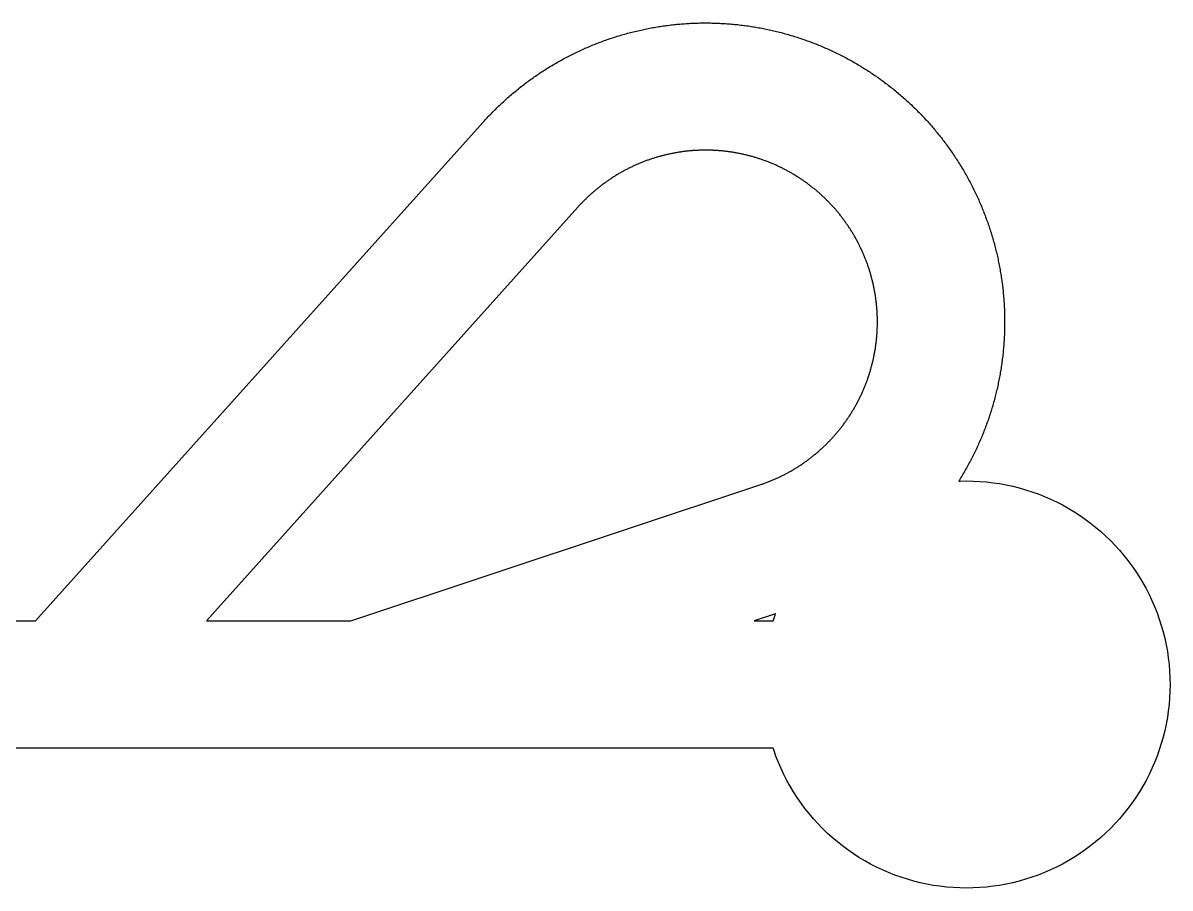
# Model space of a CAD drawing. Header units: millimetres. Extents: x -1.7 to 34.4, y -1.6 to 5.2.
# Drawn here: x 25.38 to 34.39, y -1.6 to 5.2 of the extents above; entities that cross this region are included whole.
import ezdxf

# ---------------------------------------------------------------- set-up
doc = ezdxf.new("R2010")
doc.units = ezdxf.units.MM

msp = doc.modelspace()

# ---------------------------------------------------------------- linework, layer by layer
for points in [[(22.508366, 0.5), (25.477905, 0.5), (28.994587, 4.419407), (29.002599, 4.42829), (29.010656, 4.437133), (29.018757, 4.445934), (29.026904, 4.454695), (29.035095, 4.463413), (29.04333, 4.47209), (29.051609, 4.480725), (29.059932, 4.489318), (29.068299, 4.497868), (29.076709, 4.506375), (29.085163, 4.514839), (29.093659, 4.523261), (29.102198, 4.531639), (29.11078, 4.539973), (29.119404, 4.548264), (29.12807, 4.55651), (29.136778, 4.564713), (29.145527, 4.57287), (29.154318, 4.580984), (29.16315, 4.589052), (29.172023, 4.597076), (29.180937, 4.605054), (29.189892, 4.612986), (29.198886, 4.620873), (29.207921, 4.628714), (29.216995, 4.636509), (29.226109, 4.644258), (29.235263, 4.65196), (29.244455, 4.659615), (29.253686, 4.667224), (29.262956, 4.674785), (29.272265, 4.6823), (29.281611, 4.689766), (29.290995, 4.697185), (29.300417, 4.704556), (29.309876, 4.711879), (29.319373, 4.719154), (29.328906, 4.726381), (29.338476, 4.733559), (29.348083, 4.740688), (29.357725, 4.747768), (29.367404, 4.754798), (29.377118, 4.76178), (29.386868, 4.768712), (29.396653, 4.775594), (29.406472, 4.782426), (29.416327, 4.789208), (29.426215, 4.79594), (29.436138, 4.802622), (29.446095, 4.809253), (29.456085, 4.815833), (29.466109, 4.822362), (29.476166, 4.82884), (29.486256, 4.835267), (29.496378, 4.841643), (29.506533, 4.847966), (29.516719, 4.854238), (29.526938, 4.860458), (29.537188, 4.866626), (29.547469, 4.872742), (29.557781, 4.878805), (29.568124, 4.884816), (29.578498, 4.890774), (29.588901, 4.896679), (29.599335, 4.902531), (29.609798, 4.90833), (29.620291, 4.914076), (29.630813, 4.919768), (29.641363, 4.925406), (29.651942, 4.930991), (29.66255, 4.936522), (29.673185, 4.941998), (29.683848, 4.947421), (29.694539, 4.952789), (29.705257, 4.958102), (29.716002, 4.963361), (29.726773, 4.968566), (29.737571, 4.973715), (29.748394, 4.978809), (29.759244, 4.983848), (29.770119, 4.988832), (29.78102, 4.993761), (29.791945, 4.998633), (29.802895, 5.003451), (29.813869, 5.008212), (29.824868, 5.012917), (29.83589, 5.017567), (29.846936, 5.02216), (29.858005, 5.026697), (29.869096, 5.031177), (29.880211, 5.035601), (29.891348, 5.039969), (29.902507, 5.044279), (29.913688, 5.048533), (29.92489, 5.05273), (29.936114, 5.05687), (29.947359, 5.060952), (29.958624, 5.064977), (29.969909, 5.068945), (29.981215, 5.072856), (29.99254, 5.076708), (30.003885, 5.080503), (30.015249, 5.084241), (30.026632, 5.08792), (30.038033, 5.091541), (30.049453, 5.095105), (30.060891, 5.09861), (30.072346, 5.102056), (30.083819, 5.105445), (30.095309, 5.108775), (30.106815, 5.112046), (30.118338, 5.115259), (30.129878, 5.118413), (30.141433, 5.121509), (30.153004, 5.124545), (30.16459, 5.127523), (30.176192, 5.130441), (30.187808, 5.133301), (30.199438, 5.136101), (30.211082, 5.138842), (30.222741, 5.141524), (30.234412, 5.144146), (30.246097, 5.146709), (30.257795, 5.149212), (30.269506, 5.151656), (30.281228, 5.15404), (30.292963, 5.156365), (30.304709, 5.15863), (30.316467, 5.160834), (30.328236, 5.162979), (30.340016, 5.165064), (30.351806, 5.16709), (30.363606, 5.169055), (30.375416, 5.170959), (30.387236, 5.172804), (30.399064, 5.174589), (30.410902, 5.176313), (30.422749, 5.177977), (30.434603, 5.179581), (30.446466, 5.181124), (30.458336, 5.182607), (30.470214, 5.18403), (30.482099, 5.185392), (30.493991, 5.186693), (30.505889, 5.187934), (30.517793, 5.189115), (30.529704, 5.190234), (30.541619, 5.191294), (30.55354, 5.192292), (30.565466, 5.19323), (30.577397, 5.194107), (30.589332, 5.194923), (30.60127, 5.195679), (30.613213, 5.196373), (30.625159, 5.197007), (30.637108, 5.19758), (30.64906, 5.198093), (30.661014, 5.198544), (30.67297, 5.198935), (30.684928, 5.199264), (30.696888, 5.199533), (30.708849, 5.199741), (30.720811, 5.199888), (30.732773, 5.199975), (30.744736, 5.2), (30.756698, 5.199964), (30.768661, 5.199868), (30.780622, 5.19971), (30.792583, 5.199492), (30.804543, 5.199213), (30.8165, 5.198873), (30.828456, 5.198472), (30.84041, 5.19801), (30.852361, 5.197487), (30.86431, 5.196904), (30.876255, 5.19626), (30.888197, 5.195555), (30.900135, 5.194789), (30.912069, 5.193962), (30.923999, 5.193075), (30.935924, 5.192127), (30.947844, 5.191118), (30.959759, 5.190048), (30.971668, 5.188918), (30.983572, 5.187728), (30.995469, 5.186476), (31.007359, 5.185165), (31.019243, 5.183792), (31.03112, 5.18236), (31.042989, 5.180866), (31.05485, 5.179313), (31.066704, 5.177699), (31.078549, 5.176024), (31.090385, 5.17429), (31.102212, 5.172495), (31.11403, 5.17064), (31.125839, 5.168725), (31.137637, 5.16675), (31.149425, 5.164714), (31.161203, 5.162619), (31.17297, 5.160464), (31.184726, 5.158249), (31.19647, 5.155974), (31.208203, 5.153639), (31.219924, 5.151245), (31.231632, 5.148791), (31.243328, 5.146278), (31.255011, 5.143705), (31.26668, 5.141072), (31.278336, 5.13838), (31.289978, 5.135629), (31.301606, 5.132819), (31.313219, 5.129949), (31.324818, 5.127021), (31.336402, 5.124033), (31.34797, 5.120987), (31.359523, 5.117881), (31.371059, 5.114717), (31.38258, 5.111494), (31.394084, 5.108213), (31.405571, 5.104873), (31.41704, 5.101475), (31.428493, 5.098018), (31.439928, 5.094503), (31.451344, 5.09093), (31.462742, 5.087299), (31.474122, 5.08361), (31.485483, 5.079862), (31.496824, 5.076058), (31.508146, 5.072195), (31.519448, 5.068275), (31.530731, 5.064297), (31.541992, 5.060262), (31.553233, 5.05617), (31.564453, 5.052021), (31.575652, 5.047814), (31.586829, 5.043551), (31.597985, 5.039231), (31.609118, 5.034854), (31.620229, 5.03042), (31.631317, 5.02593), (31.642382, 5.021383), (31.653423, 5.016781), (31.664442, 5.012122), (31.675436, 5.007407), (31.686406, 5.002636), (31.697352, 4.997809), (31.708273, 4.992927), (31.719169, 4.987989), (31.73004, 4.982996), (31.740885, 4.977947), (31.751705, 4.972844), (31.762498, 4.967685), (31.773265, 4.962472), (31.784005, 4.957203), (31.794718, 4.95188), (31.805404, 4.946503), (31.816063, 4.941071), (31.826693, 4.935586), (31.837296, 4.930046), (31.84787, 4.924452), (31.858416, 4.918804), (31.868933, 4.913103), (31.87942, 4.907348), (31.889879, 4.901541), (31.900307, 4.895679), (31.910706, 4.889765), (31.921074, 4.883798), (31.931412, 4.877779), (31.941719, 4.871706), (31.951995, 4.865582), (31.962239, 4.859405), (31.972452, 4.853176), (31.982634, 4.846895), (31.992783, 4.840563), (32.0029, 4.834179), (32.012984, 4.827743), (32.023035, 4.821256), (32.033053, 4.814718), (32.043038, 4.808129), (32.052989, 4.80149), (32.062906, 4.7948), (32.072789, 4.788059), (32.082637, 4.781268), (32.092451, 4.774428), (32.10223, 4.767537), (32.111974, 4.760597), (32.121682, 4.753607), (32.131354, 4.746568), (32.140991, 4.739479), (32.150591, 4.732342), (32.160155, 4.725156), (32.169682, 4.717921), (32.179172, 4.710638), (32.188625, 4.703307), (32.198041, 4.695928), (32.207418, 4.688501), (32.216758, 4.681026), (32.22606, 4.673504), (32.235323, 4.665934), (32.244548, 4.658318), (32.253734, 4.650654), (32.262881, 4.642944), (32.271988, 4.635188), (32.281056, 4.627385), (32.290083, 4.619536), (32.299071, 4.611641), (32.308019, 4.603701), (32.316926, 4.595715), (32.325792, 4.587684), (32.334617, 4.579608), (32.343401, 4.571487), (32.352143, 4.563322), (32.360844, 4.555112), (32.369503, 4.546858), (32.37812, 4.53856), (32.386694, 4.530218), (32.395226, 4.521833), (32.403715, 4.513404), (32.412161, 4.504932), (32.420564, 4.496417), (32.428924, 4.48786), (32.437239, 4.47926), (32.445511, 4.470618), (32.453739, 4.461934), (32.461922, 4.453209), (32.470061, 4.444441), (32.478155, 4.435633), (32.486204, 4.426783), (32.494208, 4.417893), (32.502167, 4.408961), (32.51008, 4.39999), (32.517948, 4.390978), (32.525769, 4.381926), (32.533544, 4.372835), (32.541273, 4.363704), (32.548955, 4.354534), (32.556591, 4.345325), (32.564179, 4.336077), (32.57172, 4.326791), (32.579214, 4.317466), (32.586661, 4.308104), (32.594059, 4.298703), (32.60141, 4.289266), (32.608712, 4.27979), (32.615966, 4.270278), (32.623172, 4.260729), (32.630329, 4.251143), (32.637437, 4.241521), (32.644496, 4.231863), (32.651506, 4.22217), (32.658466, 4.21244), (32.665377, 4.202676), (32.672238, 4.192876), (32.679049, 4.183041), (32.68581, 4.173172), (32.69252, 4.163269), (32.69918, 4.153332), (32.705789, 4.14336), (32.712348, 4.133356), (32.718855, 4.123318), (32.725311, 4.113247), (32.731716, 4.103143), (32.738069, 4.093007), (32.744371, 4.082839), (32.750621, 4.072638), (32.756819, 4.062406), (32.762965, 4.052143), (32.769058, 4.041849), (32.775099, 4.031523), (32.781087, 4.021167), (32.787022, 4.010781), (32.792905, 4.000364), (32.798734, 3.989918), (32.80451, 3.979442), (32.810233, 3.968937), (32.815902, 3.958403), (32.821518, 3.94784), (32.827079, 3.937249), (32.832587, 3.926629), (32.838041, 3.915982), (32.84344, 3.905307), (32.848785, 3.894605), (32.854075, 3.883875), (32.85931, 3.873119), (32.864491, 3.862337), (32.869617, 3.851528), (32.874688, 3.840693), (32.879703, 3.829832), (32.884663, 3.818946), (32.889568, 3.808035), (32.894417, 3.7971), (32.899211, 3.786139), (32.903948, 3.775154), (32.90863, 3.764146), (32.913255, 3.753114), (32.917824, 3.742058), (32.922337, 3.730979), (32.926793, 3.719877), (32.931193, 3.708753), (32.935536, 3.697607), (32.939823, 3.686438), (32.944052, 3.675248), (32.948225, 3.664037), (32.95234, 3.652804), (32.956398, 3.641551), (32.960399, 3.630277), (32.964342, 3.618983), (32.968228, 3.607669), (32.972056, 3.596335), (32.975826, 3.584982), (32.979539, 3.57361), (32.983193, 3.562219), (32.98679, 3.55081), (32.990328, 3.539382), (32.993808, 3.527937), (32.99723, 3.516474), (33.000594, 3.504994), (33.003899, 3.493497), (33.007145, 3.481983), (33.010333, 3.470453), (33.013462, 3.458907), (33.016532, 3.447345), (33.019544, 3.435767), (33.022496, 3.424175), (33.025389, 3.412567), (33.028223, 3.400945), (33.030998, 3.389309), (33.033714, 3.377658), (33.03637, 3.365994), (33.038967, 3.354317), (33.041505, 3.342626), (33.043983, 3.330923), (33.046401, 3.319207), (33.04876, 3.307479), (33.051059, 3.29574), (33.053298, 3.283988), (33.055477, 3.272226), (33.057597, 3.260452), (33.059656, 3.248668), (33.061655, 3.236874), (33.063595, 3.225069), (33.065474, 3.213255), (33.067293, 3.201431), (33.069052, 3.189599), (33.070751, 3.177757), (33.072389, 3.165907), (33.073967, 3.154049), (33.075484, 3.142183), (33.076941, 3.130309), (33.078338, 3.118428), (33.079674, 3.106541), (33.08095, 3.094646), (33.082165, 3.082745), (33.08332, 3.070838), (33.084413, 3.058926), (33.085447, 3.047008), (33.086419, 3.035085), (33.087331, 3.023157), (33.088182, 3.011224), (33.088972, 2.999288), (33.089702, 2.987347), (33.090371, 2.975403), (33.090979, 2.963456), (33.091526, 2.951506), (33.092012, 2.939553), (33.092438, 2.927598), (33.092802, 2.915641), (33.093106, 2.903682), (33.093349, 2.891722), (33.093531, 2.87976), (33.093652, 2.867798), (33.093712, 2.855836), (33.093711, 2.843873), (33.093649, 2.83191), (33.093527, 2.819948), (33.093344, 2.807987), (33.093099, 2.796027), (33.092794, 2.784068), (33.092428, 2.772111), (33.092001, 2.760156), (33.091513, 2.748203), (33.090965, 2.736253), (33.090355, 2.724306), (33.089685, 2.712362), (33.088954, 2.700421), (33.088162, 2.688485), (33.08731, 2.676553), (33.086396, 2.664625), (33.085422, 2.652702), (33.084388, 2.640784), (33.083292, 2.628872), (33.082136, 2.616965), (33.08092, 2.605064), (33.079643, 2.59317), (33.078305, 2.581282), (33.076907, 2.569401), (33.075448, 2.557528), (33.073929, 2.545662), (33.07235, 2.533804), (33.07071, 2.521954), (33.06901, 2.510113), (33.067249, 2.498281), (33.065429, 2.486457), (33.063548, 2.474643), (33.061607, 2.462839), (33.059607, 2.451045), (33.057546, 2.439261), (33.055425, 2.427488), (33.053244, 2.415725), (33.051003, 2.403974), (33.048703, 2.392235), (33.046343, 2.380507), (33.043923, 2.368792), (33.041444, 2.357089), (33.038905, 2.345399), (33.036306, 2.333722), (33.033649, 2.322058), (33.030931, 2.310408), (33.028155, 2.298772), (33.025319, 2.28715), (33.022425, 2.275543), (33.019471, 2.263951), (33.016458, 2.252374), (33.013386, 2.240812), (33.010256, 2.229266), (33.007067, 2.217736), (33.003819, 2.206223), (33.000512, 2.194726), (32.997148, 2.183247), (32.993724, 2.171784), (32.990243, 2.160339), (32.986703, 2.148912), (32.983105, 2.137503), (32.979449, 2.126113), (32.975735, 2.114741), (32.971963, 2.103389), (32.968134, 2.092056), (32.964247, 2.080742), (32.960302, 2.069449), (32.9563, 2.058175), (32.95224, 2.046922), (32.948124, 2.03569), (32.94395, 2.024479), (32.939719, 2.01329), (32.935431, 2.002122), (32.931087, 1.990976), (32.926686, 1.979852), (32.922228, 1.968751), (32.917714, 1.957673), (32.913143, 1.946618), (32.908516, 1.935586), (32.903833, 1.924578), (32.899095, 1.913594), (32.8943, 1.902634), (32.889449, 1.891699), (32.884543, 1.880788), (32.879582, 1.869903), (32.874565, 1.859043), (32.869493, 1.848209), (32.864366, 1.837401), (32.859184, 1.826618), (32.853947, 1.815863), (32.848655, 1.805134), (32.843309, 1.794433), (32.837908, 1.783758), (32.832454, 1.773112), (32.826945, 1.762493), (32.821382, 1.751902), (32.815765, 1.74134), (32.810094, 1.730807), (32.80437, 1.720303), (32.798593, 1.709827), (32.792762, 1.699382), (32.786878, 1.688966), (32.780942, 1.67858), (32.774952, 1.668225), (32.76891, 1.6579), (32.762816, 1.647607), (32.756669, 1.637344), (32.750469, 1.627113), (32.744218, 1.616913), (32.737915, 1.606746), (32.732888, 1.598727), (32.741369, 1.599143), (32.793719, 1.6), (32.84607, 1.599143), (32.898364, 1.596574), (32.950547, 1.592296), (33.002561, 1.586312), (33.054352, 1.578629), (33.105864, 1.569256), (33.157041, 1.558203), (33.20783, 1.545481), (33.258175, 1.531105), (33.308022, 1.515088), (33.357319, 1.497449), (33.406013, 1.478207), (33.45405, 1.457382), (33.501381, 1.434996), (33.547954, 1.411074), (33.593719, 1.385641), (33.638628, 1.358723), (33.682631, 1.330351), (33.725683, 1.300555), (33.767737, 1.269365), (33.808748, 1.236817), (33.848672, 1.202944), (33.887467, 1.167783), (33.92509, 1.131371), (33.961502, 1.093748), (33.996663, 1.054953), (34.030536, 1.015029), (34.063084, 0.974018), (34.094274, 0.931964), (34.12407, 0.888912), (34.152443, 0.844909), (34.17936, 0.8), (34.204793, 0.754235), (34.228715, 0.707662), (34.251101, 0.660331), (34.271926, 0.612293), (34.291169, 0.5636), (34.308807, 0.514303), (34.324824, 0.464455), (34.3392, 0.41411), (34.351922, 0.363322), (34.362976, 0.312145), (34.372348, 0.260633), (34.380031, 0.208842), (34.386015, 0.156827), (34.390293, 0.104645), (34.392862, 0.052351), (34.393719, 0), (34.392862, -0.052351), (34.390293, -0.104645), (34.386015, -0.156827), (34.380031, -0.208842), (34.372348, -0.260633), (34.362976, -0.312145), (34.351922, -0.363322), (34.3392, -0.41411), (34.324824, -0.464455), (34.308807, -0.514303), (34.291169, -0.5636), (34.271926, -0.612293), (34.251101, -0.660331), (34.228715, -0.707662), (34.204793, -0.754235), (34.17936, -0.8), (34.152443, -0.844909), (34.12407, -0.888912), (34.094274, -0.931964), (34.063084, -0.974018), (34.030536, -1.015029), (33.996663, -1.054953), (33.961502, -1.093748), (33.92509, -1.131371), (33.887467, -1.167783), (33.848672, -1.202944), (33.808748, -1.236817), (33.767737, -1.269365), (33.725683, -1.300555), (33.682631, -1.330351), (33.638628, -1.358723), (33.593719, -1.385641), (33.547954, -1.411074), (33.501381, -1.434996), (33.45405, -1.457382), (33.406013, -1.478207), (33.357319, -1.497449), (33.308022, -1.515088), (33.258175, -1.531105), (33.20783, -1.545481), (33.157041, -1.558203), (33.105864, -1.569256), (33.054352, -1.578629), (33.002561, -1.586312), (32.950547, -1.592296), (32.898364, -1.596574), (32.84607, -1.599143), (32.793719, -1.6), (32.741369, -1.599143), (32.689074, -1.596574), (32.636892, -1.592296), (32.584877, -1.586312), (32.533086, -1.578629), (32.481575, -1.569256), (32.430397, -1.558203), (32.379609, -1.545481), (32.329264, -1.531105), (32.279416, -1.515088), (32.230119, -1.497449), (32.181426, -1.478207), (32.133388, -1.457382), (32.086057, -1.434996), (32.039484, -1.411074), (31.993719, -1.385641), (31.948811, -1.358723), (31.904807, -1.330351), (31.861755, -1.300555), (31.819701, -1.269365), (31.77869, -1.236817), (31.738766, -1.202944), (31.699971, -1.167783), (31.662348, -1.131371), (31.625937, -1.093748), (31.590775, -1.054953), (31.556902, -1.015029), (31.524354, -0.974018), (31.493164, -0.931964), (31.463368, -0.888912), (31.434996, -0.844909), (31.408078, -0.8), (31.382645, -0.754235), (31.358723, -0.707662), (31.336337, -0.660331), (31.315512, -0.612293), (31.29627, -0.5636), (31.278631, -0.514303), (31.274035, -0.5), (1.450145, -0.5)], [(31.1827, 1.573365), (31.189193, 1.575617), (31.195674, 1.577901), (31.202144, 1.580218), (31.208602, 1.582568), (31.215048, 1.584951), (31.221481, 1.587367), (31.227903, 1.589815), (31.234311, 1.592296), (31.240707, 1.59481), (31.247091, 1.597356), (31.253461, 1.599935), (31.259817, 1.602546), (31.266161, 1.605189), (31.272491, 1.607865), (31.278807, 1.610572), (31.285109, 1.613312), (31.291398, 1.616084), (31.297672, 1.618888), (31.303932, 1.621724), (31.310177, 1.624592), (31.316408, 1.627491), (31.322623, 1.630422), (31.328824, 1.633385), (31.33501, 1.636379), (31.34118, 1.639405), (31.347335, 1.642462), (31.353474, 1.64555), (31.359597, 1.64867), (31.365705, 1.651821), (31.371796, 1.655002), (31.377871, 1.658215), (31.38393, 1.661459), (31.389972, 1.664733), (31.395997, 1.668038), (31.402005, 1.671374), (31.407996, 1.67474), (31.41397, 1.678137), (31.419927, 1.681564), (31.425866, 1.685021), (31.431788, 1.688509), (31.437691, 1.692027), (31.443577, 1.695574), (31.449445, 1.699152), (31.455294, 1.702759), (31.461125, 1.706396), (31.466937, 1.710063), (31.47273, 1.713759), (31.478505, 1.717485), (31.48426, 1.72124), (31.489997, 1.725025), (31.495714, 1.728838), (31.501411, 1.732681), (31.507089, 1.736552), (31.512747, 1.740453), (31.518386, 1.744382), (31.524004, 1.748339), (31.529602, 1.752326), (31.535179, 1.756341), (31.540736, 1.760384), (31.546272, 1.764455), (31.551788, 1.768554), (31.557283, 1.772682), (31.562756, 1.776837), (31.568209, 1.78102), (31.573639, 1.785231), (31.579049, 1.78947), (31.584437, 1.793736), (31.589803, 1.798029), (31.595147, 1.80235), (31.600469, 1.806698), (31.605769, 1.811072), (31.611046, 1.815474), (31.616301, 1.819903), (31.621534, 1.824358), (31.626743, 1.82884), (31.63193, 1.833348), (31.637094, 1.837883), (31.642234, 1.842443), (31.647352, 1.84703), (31.652446, 1.851643), (31.657516, 1.856282), (31.662563, 1.860947), (31.667586, 1.865637), (31.672584, 1.870353), (31.677559, 1.875094), (31.68251, 1.87986), (31.687436, 1.884651), (31.692338, 1.889468), (31.697216, 1.894309), (31.702068, 1.899176), (31.706896, 1.904066), (31.711699, 1.908982), (31.716476, 1.913921), (31.721229, 1.918885), (31.725956, 1.923873), (31.730658, 1.928885), (31.735334, 1.933921), (31.739984, 1.938981), (31.744609, 1.944064), (31.749208, 1.949171), (31.75378, 1.954301), (31.758327, 1.959455), (31.762847, 1.964631), (31.767341, 1.96983), (31.771808, 1.975052), (31.776249, 1.980297), (31.780662, 1.985565), (31.785049, 1.990854), (31.789409, 1.996166), (31.793742, 2.001501), (31.798048, 2.006857), (31.802326, 2.012235), (31.806577, 2.017634), (31.810801, 2.023056), (31.814996, 2.028498), (31.819164, 2.033962), (31.823304, 2.039447), (31.827417, 2.044954), (31.831501, 2.050481), (31.835556, 2.056028), (31.839584, 2.061597), (31.843583, 2.067185), (31.847554, 2.072794), (31.851496, 2.078423), (31.855409, 2.084072), (31.859294, 2.089741), (31.863149, 2.09543), (31.866976, 2.101138), (31.870774, 2.106866), (31.874542, 2.112613), (31.878281, 2.118379), (31.881991, 2.124164), (31.885671, 2.129968), (31.889321, 2.13579), (31.892942, 2.141631), (31.896533, 2.14749), (31.900094, 2.153368), (31.903626, 2.159263), (31.907127, 2.165177), (31.910598, 2.171108), (31.914039, 2.177057), (31.917449, 2.183023), (31.920829, 2.189007), (31.924179, 2.195007), (31.927497, 2.201025), (31.930786, 2.207059), (31.934043, 2.21311), (31.93727, 2.219178), (31.940466, 2.225262), (31.94363, 2.231362), (31.946764, 2.237478), (31.949866, 2.24361), (31.952938, 2.249758), (31.955978, 2.255921), (31.958986, 2.2621), (31.961963, 2.268294), (31.964908, 2.274503), (31.967822, 2.280727), (31.970704, 2.286966), (31.973554, 2.293219), (31.976373, 2.299486), (31.979159, 2.305768), (31.981913, 2.312064), (31.984636, 2.318374), (31.987326, 2.324698), (31.989984, 2.331036), (31.99261, 2.337386), (31.995203, 2.343751), (31.997764, 2.350128), (32.000292, 2.356518), (32.002788, 2.362921), (32.005251, 2.369337), (32.007681, 2.375765), (32.010079, 2.382205), (32.012444, 2.388657), (32.014776, 2.395122), (32.017075, 2.401598), (32.019341, 2.408086), (32.021574, 2.414585), (32.023774, 2.421096), (32.025941, 2.427617), (32.028075, 2.43415), (32.030175, 2.440693), (32.032242, 2.447247), (32.034275, 2.453812), (32.036275, 2.460387), (32.038242, 2.466971), (32.040175, 2.473566), (32.042074, 2.480171), (32.04394, 2.486785), (32.045772, 2.493408), (32.047571, 2.500041), (32.049335, 2.506683), (32.051066, 2.513333), (32.052763, 2.519993), (32.054426, 2.526661), (32.056055, 2.533337), (32.05765, 2.540022), (32.059211, 2.546714), (32.060737, 2.553415), (32.06223, 2.560123), (32.063689, 2.566838), (32.065113, 2.573561), (32.066503, 2.580291), (32.067859, 2.587029), (32.06918, 2.593773), (32.070467, 2.600523), (32.07172, 2.60728), (32.072939, 2.614044), (32.074123, 2.620813), (32.075272, 2.627588), (32.076387, 2.634369), (32.077467, 2.641156), (32.078513, 2.647948), (32.079524, 2.654746), (32.080501, 2.661548), (32.081443, 2.668356), (32.08235, 2.675168), (32.083223, 2.681984), (32.084061, 2.688805), (32.084864, 2.69563), (32.085633, 2.702459), (32.086366, 2.709292), (32.087065, 2.716129), (32.087729, 2.722969), (32.088358, 2.729812), (32.088953, 2.736659), (32.089512, 2.743508), (32.090037, 2.75036), (32.090527, 2.757215), (32.090982, 2.764072), (32.091402, 2.770931), (32.091787, 2.777793), (32.092137, 2.784656), (32.092452, 2.791521), (32.092732, 2.798387), (32.092977, 2.805255), (32.093188, 2.812124), (32.093363, 2.818994), (32.093503, 2.825865), (32.093609, 2.832736), (32.093679, 2.839608), (32.093715, 2.84648), (32.093715, 2.853352), (32.09368, 2.860225), (32.093611, 2.867096), (32.093506, 2.873968), (32.093367, 2.880839), (32.093192, 2.887709), (32.092983, 2.894578), (32.092739, 2.901445), (32.092459, 2.908312), (32.092145, 2.915177), (32.091796, 2.92204), (32.091411, 2.928902), (32.090992, 2.935761), (32.090538, 2.942618), (32.090049, 2.949473), (32.089526, 2.956325), (32.088967, 2.963175), (32.088373, 2.970021), (32.087745, 2.976865), (32.087082, 2.983705), (32.086384, 2.990541), (32.085651, 2.997374), (32.084883, 3.004204), (32.084081, 3.011029), (32.083244, 3.01785), (32.082372, 3.024666), (32.081466, 3.031479), (32.080524, 3.038286), (32.079549, 3.045089), (32.078538, 3.051886), (32.077493, 3.058678), (32.076414, 3.065465), (32.0753, 3.072247), (32.074151, 3.079022), (32.072968, 3.085792), (32.07175, 3.092555), (32.070498, 3.099312), (32.069212, 3.106063), (32.067891, 3.112807), (32.066536, 3.119545), (32.065147, 3.126275), (32.063724, 3.132998), (32.062266, 3.139714), (32.060774, 3.146422), (32.059248, 3.153123), (32.057688, 3.159816), (32.056094, 3.1665), (32.054466, 3.173177), (32.052804, 3.179845), (32.051108, 3.186505), (32.049378, 3.193155), (32.047614, 3.199798), (32.045816, 3.20643), (32.043985, 3.213054), (32.04212, 3.219668), (32.040222, 3.226273), (32.038289, 3.232868), (32.036324, 3.239453), (32.034324, 3.246028), (32.032292, 3.252593), (32.030225, 3.259147), (32.028126, 3.265691), (32.025993, 3.272224), (32.023827, 3.278746), (32.021628, 3.285256), (32.019396, 3.291756), (32.017131, 3.298244), (32.014832, 3.304721), (32.012501, 3.311185), (32.010137, 3.317638), (32.00774, 3.324079), (32.005311, 3.330507), (32.002848, 3.336923), (32.000353, 3.343326), (31.997826, 3.349717), (31.995266, 3.356094), (31.992673, 3.362459), (31.990048, 3.36881), (31.987391, 3.375148), (31.984702, 3.381472), (31.98198, 3.387782), (31.979227, 3.394078), (31.976441, 3.400361), (31.973623, 3.406629), (31.970774, 3.412882), (31.967893, 3.419121), (31.96498, 3.425346), (31.962035, 3.431555), (31.959059, 3.437749), (31.956051, 3.443928), (31.953012, 3.450092), (31.949942, 3.45624), (31.94684, 3.462373), (31.943707, 3.468489), (31.940543, 3.47459), (31.937348, 3.480674), (31.934122, 3.486742), (31.930865, 3.492794), (31.927578, 3.498828), (31.92426, 3.504846), (31.920911, 3.510847), (31.917532, 3.516831), (31.914122, 3.522798), (31.910682, 3.528747), (31.907212, 3.534679), (31.903711, 3.540593), (31.900181, 3.546489), (31.89662, 3.552367), (31.89303, 3.558226), (31.88941, 3.564068), (31.88576, 3.569891), (31.882081, 3.575695), (31.878372, 3.58148), (31.874633, 3.587247), (31.870866, 3.592994), (31.867069, 3.598722), (31.863243, 3.604431), (31.859388, 3.61012), (31.855504, 3.61579), (31.851592, 3.621439), (31.84765, 3.627069), (31.84368, 3.632678), (31.839682, 3.638268), (31.835655, 3.643836), (31.8316, 3.649385), (31.827516, 3.654912), (31.823405, 3.660419), (31.819265, 3.665904), (31.815098, 3.671369), (31.810903, 3.676812), (31.80668, 3.682234), (31.80243, 3.687634), (31.798152, 3.693013), (31.793847, 3.698369), (31.789515, 3.703704), (31.785156, 3.709017), (31.78077, 3.714307), (31.776356, 3.719575), (31.771916, 3.72482), (31.76745, 3.730043), (31.762957, 3.735243), (31.758437, 3.74042), (31.753891, 3.745574), (31.749319, 3.750704), (31.744721, 3.755812), (31.740097, 3.760895), (31.735447, 3.765956), (31.730772, 3.770992), (31.726071, 3.776005), (31.721344, 3.780994), (31.716592, 3.785958), (31.711815, 3.790898), (31.707013, 3.795814), (31.702186, 3.800706), (31.697334, 3.805572), (31.692457, 3.810414), (31.687556, 3.815232), (31.68263, 3.820024), (31.67768, 3.824791), (31.672706, 3.829532), (31.667708, 3.834249), (31.662685, 3.838939), (31.657639, 3.843605), (31.652569, 3.848244), (31.647476, 3.852858), (31.642359, 3.857445), (31.637219, 3.862007), (31.632056, 3.866542), (31.62687, 3.871051), (31.621661, 3.875533), (31.616429, 3.879989), (31.611174, 3.884418), (31.605897, 3.888821), (31.600598, 3.893196), (31.595277, 3.897545), (31.589933, 3.901866), (31.584568, 3.90616), (31.57918, 3.910427), (31.573771, 3.914666), (31.568341, 3.918877), (31.562889, 3.923061), (31.557416, 3.927217), (31.551922, 3.931345), (31.546407, 3.935446), (31.540871, 3.939518), (31.535315, 3.943561), (31.529738, 3.947577), (31.52414, 3.951564), (31.518523, 3.955522), (31.512885, 3.959452), (31.507227, 3.963353), (31.50155, 3.967225), (31.495853, 3.971069), (31.490136, 3.974883), (31.4844, 3.978668), (31.478645, 3.982424), (31.472871, 3.98615), (31.467078, 3.989847), (31.461266, 3.993515), (31.455436, 3.997153), (31.449587, 4.000761), (31.44372, 4.004339), (31.437835, 4.007887), (31.431932, 4.011406), (31.426011, 4.014894), (31.420072, 4.018352), (31.414116, 4.02178), (31.408142, 4.025178), (31.402151, 4.028545), (31.396143, 4.031881), (31.390118, 4.035187), (31.384077, 4.038462), (31.378019, 4.041706), (31.371944, 4.04492), (31.365853, 4.048102), (31.359746, 4.051254), (31.353623, 4.054374), (31.347484, 4.057463), (31.34133, 4.060521), (31.33516, 4.063547), (31.328975, 4.066542), (31.322775, 4.069506), (31.316559, 4.072438), (31.310329, 4.075338), (31.304084, 4.078206), (31.297825, 4.081043), (31.291551, 4.083848), (31.285263, 4.086621), (31.278961, 4.089361), (31.272645, 4.09207), (31.266315, 4.094746), (31.259972, 4.09739), (31.253616, 4.100002), (31.247246, 4.102582), (31.240863, 4.105129), (31.234467, 4.107643), (31.228059, 4.110125), (31.221638, 4.112574), (31.215205, 4.114991), (31.208759, 4.117374), (31.202302, 4.119725), (31.195832, 4.122043), (31.189351, 4.124328), (31.182858, 4.12658), (31.176354, 4.128799), (31.169839, 4.130985), (31.163312, 4.133137), (31.156775, 4.135257), (31.150227, 4.137343), (31.143669, 4.139395), (31.1371, 4.141415), (31.130521, 4.1434), (31.123932, 4.145353), (31.117333, 4.147271), (31.110724, 4.149156), (31.104106, 4.151008), (31.097479, 4.152825), (31.090842, 4.154609), (31.084196, 4.15636), (31.077542, 4.158076), (31.070879, 4.159758), (31.064207, 4.161407), (31.057527, 4.163021), (31.050839, 4.164602), (31.044143, 4.166148), (31.03744, 4.16766), (31.030728, 4.169138), (31.02401, 4.170582), (31.017284, 4.171992), (31.01055, 4.173367), (31.00381, 4.174708), (30.997064, 4.176015), (30.99031, 4.177288), (30.98355, 4.178526), (30.976784, 4.17973), (30.970012, 4.180899), (30.963235, 4.182033), (30.956451, 4.183134), (30.949662, 4.184199), (30.942868, 4.18523), (30.936068, 4.186227), (30.929263, 4.187189), (30.922454, 4.188116), (30.91564, 4.189008), (30.908822, 4.189866), (30.901999, 4.190689), (30.895172, 4.191478), (30.888341, 4.192231), (30.881507, 4.19295), (30.874669, 4.193634), (30.867827, 4.194283), (30.860983, 4.194897), (30.854135, 4.195477), (30.847284, 4.196022), (30.840431, 4.196531), (30.833575, 4.197006), (30.826717, 4.197446), (30.819857, 4.197851), (30.812995, 4.198221), (30.806131, 4.198557), (30.799265, 4.198857), (30.792398, 4.199122), (30.78553, 4.199352), (30.77866, 4.199548), (30.77179, 4.199708), (30.764919, 4.199834), (30.758047, 4.199924), (30.751175, 4.199979), (30.744303, 4.2), (30.737431, 4.199985), (30.730559, 4.199936), (30.723687, 4.199851), (30.716816, 4.199732), (30.709946, 4.199577), (30.703076, 4.199388), (30.696207, 4.199164), (30.68934, 4.198904), (30.682474, 4.19861), (30.67561, 4.198281), (30.668747, 4.197917), (30.661887, 4.197518), (30.655028, 4.197083), (30.648172, 4.196615), (30.641318, 4.196111), (30.634467, 4.195572), (30.627619, 4.194998), (30.620774, 4.19439), (30.613932, 4.193747), (30.607093, 4.193069), (30.600258, 4.192356), (30.593427, 4.191608), (30.586599, 4.190826), (30.579776, 4.190008), (30.572957, 4.189157), (30.566142, 4.18827), (30.559332, 4.187349), (30.552526, 4.186393), (30.545726, 4.185402), (30.538931, 4.184377), (30.532141, 4.183317), (30.525356, 4.182223), (30.518577, 4.181094), (30.511804, 4.179931), (30.505037, 4.178733), (30.498276, 4.177501), (30.491522, 4.176234), (30.484774, 4.174933), (30.478033, 4.173598), (30.471299, 4.172228), (30.464571, 4.170824), (30.457851, 4.169386), (30.451139, 4.167914), (30.444434, 4.166407), (30.437736, 4.164867), (30.431047, 4.163292), (30.424366, 4.161683), (30.417693, 4.160041), (30.411028, 4.158364), (30.404372, 4.156654), (30.397725, 4.154909), (30.391087, 4.153131), (30.384458, 4.151319), (30.377838, 4.149473), (30.371228, 4.147594), (30.364627, 4.145681), (30.358037, 4.143735), (30.351456, 4.141754), (30.344885, 4.139741), (30.338325, 4.137694), (30.331775, 4.135614), (30.325236, 4.1335), (30.318708, 4.131353), (30.312191, 4.129173), (30.305685, 4.12696), (30.29919, 4.124713), (30.292707, 4.122434), (30.286235, 4.120122), (30.279776, 4.117776), (30.273328, 4.115398), (30.266893, 4.112987), (30.26047, 4.110544), (30.254059, 4.108067), (30.247661, 4.105558), (30.241276, 4.103017), (30.234904, 4.100443), (30.228546, 4.097837), (30.2222, 4.095198), (30.215868, 4.092527), (30.20955, 4.089824), (30.203246, 4.087089), (30.196955, 4.084321), (30.190679, 4.081522), (30.184417, 4.078691), (30.17817, 4.075828), (30.171937, 4.072933), (30.165719, 4.070006), (30.159516, 4.067048), (30.153328, 4.064059), (30.147156, 4.061038), (30.140999, 4.057985), (30.134857, 4.054901), (30.128732, 4.051786), (30.122622, 4.04864), (30.116528, 4.045463), (30.110451, 4.042255), (30.10439, 4.039016), (30.098345, 4.035746), (30.092318, 4.032445), (30.086307, 4.029114), (30.080313, 4.025752), (30.074337, 4.02236), (30.068377, 4.018937), (30.062436, 4.015484), (30.056512, 4.012001), (30.050605, 4.008488), (30.044717, 4.004944), (30.038847, 4.001371), (30.032995, 3.997768), (30.027161, 3.994135), (30.021347, 3.990473), (30.01555, 3.986781), (30.009773, 3.983059), (30.004015, 3.979308), (29.998275, 3.975528), (29.992556, 3.971719), (29.986855, 3.967881), (29.981174, 3.964013), (29.975513, 3.960117), (29.969872, 3.956192), (29.964251, 3.952239), (29.95865, 3.948256), (29.95307, 3.944246), (29.94751, 3.940207), (29.941971, 3.93614), (29.936452, 3.932044), (29.930954, 3.927921), (29.925478, 3.92377), (29.920022, 3.91959), (29.914588, 3.915383), (29.909176, 3.911149), (29.903785, 3.906887), (29.898415, 3.902598), (29.893068, 3.898281), (29.887743, 3.893937), (29.88244, 3.889566), (29.877159, 3.885168), (29.871901, 3.880744), (29.866665, 3.876292), (29.861452, 3.871815), (29.856262, 3.86731), (29.851095, 3.862779), (29.845951, 3.858222), (29.84083, 3.853639), (29.835733, 3.84903), (29.830659, 3.844395), (29.825609, 3.839734), (29.820583, 3.835048), (29.81558, 3.830336), (29.810602, 3.825598), (29.805648, 3.820836), (29.800718, 3.816048), (29.795812, 3.811235), (29.790931, 3.806397), (29.786075, 3.801535), (29.781244, 3.796647), (29.776437, 3.791736), (29.771656, 3.786799), (29.7669, 3.781839), (29.762169, 3.776854), (29.757463, 3.771846), (29.752784, 3.766813), (29.748129, 3.761757), (29.743501, 3.756677), (29.738899, 3.751574), (26.821428, 0.5), (27.954875, 0.5), (31.16968, 1.568962), (31.176195, 1.571147), (31.1827, 1.573365)], [(31.293679, 0.55636), (31.12418, 0.5), (31.274035, 0.5), (31.278631, 0.514303), (31.293679, 0.55636)]]:
    msp.add_lwpolyline(points)

doc.saveas('drawing.dxf')
